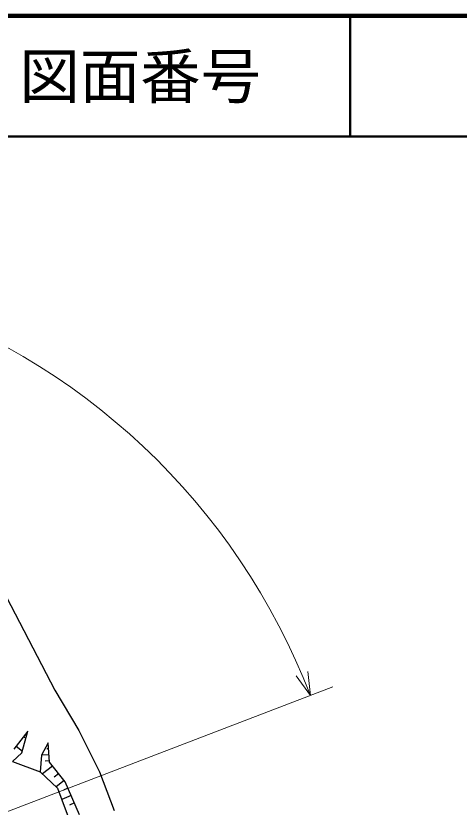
# Model space of a CAD drawing. Units: millimetres, scale not verified. Extents: x 40000 to 680000, y 20000 to 380000.
# Drawn here: x 516329 to 553017, y 314452 to 380000 of the extents above; entities that cross this region are included whole.
import ezdxf
from ezdxf.enums import TextEntityAlignment as Align

# ---------------------------------------------------------------- set-up
doc = ezdxf.new("R2010")
doc.units = ezdxf.units.MM
doc.header["$LTSCALE"] = 1000
for name, color, linetype, lineweight in [('M-BGD', 7, 'Continuous', 25), ('M-STR-HTXT', 7, 'Continuous', 13), ('M-TTL', 2, 'Continuous', 140), ('M-TTL-LINE', 7, 'Continuous', 50)]:
    doc.layers.add(name, color=color, linetype=linetype, lineweight=lineweight)
doc.layers.add('M-TTL-TXT', color=7, linetype='Continuous')
doc.styles.add('ＭＳ ゴシック', font='')
doc.styles.get('ＭＳ ゴシック').set_extended_font_data('MS Gothic')

msp = doc.modelspace()

# ---------------------------------------------------------------- linework, layer by layer
at = {"layer": 'M-BGD'}
for p, q in [((513596, 335604), (519544, 324142)), ((519544, 324142), (521540, 320790)), ((517310, 320743), (516165, 319243)), ((516836, 318950), (517310, 320743)), ((517272, 320693), (517293, 320677)), ((521540, 320790), (523246, 317387)), ((516969, 320296), (517062, 320225)), ((517121, 320495), (517172, 320455)), ((516355, 319492), (516874, 319096)), ((518999, 319794), (518460, 318747)), ((519033, 319296), (518882, 319285)), ((519109, 318171), (518999, 319794)), ((516060, 318227), (516836, 318950)), ((518460, 318747), (518351, 317387)), ((519067, 318797), (518465, 318756)), ((516060, 318227), (518350, 317387)), ((519101, 318290), (518760, 318267)), ((520409, 316543), (519109, 318171)), ((518350, 317387), (519772, 316038)), ((519364, 317852), (518547, 317200)), ((523246, 317387), (524461, 314174)), ((519871, 317217), (519506, 316926)), ((520323, 316650), (519673, 316132)), ((519772, 316038), (521016, 312694)), ((520635, 316025), (520266, 315863)), ((521608, 313806), (520409, 316543)), ((520897, 315428), (520125, 315090)), ((521171, 314803), (520767, 314626))]:
    msp.add_line(p, q, dxfattribs=at)
at = {"layer": 'M-STR-HTXT'}
for p, q in [((539527, 325331), (540703, 323713)), ((540703, 323713), (540494, 325702)), ((502633, 309086), (542570, 324430))]:
    msp.add_line(p, q, dxfattribs=at)
msp.add_arc((488631, 303706), 55784, 21.01712, 123.84281, dxfattribs=at)
at = {"layer": 'M-TTL'}
msp.add_line((680000, 380000), (40000, 380000), dxfattribs=at)
at = {"layer": 'M-TTL-LINE'}
for p, q in [((543997, 380000), (543997, 370000)), ((40000, 370000), (680000, 370000))]:
    msp.add_line(p, q, dxfattribs=at)

# ---------------------------------------------------------------- texts
at = {"layer": 'M-TTL-TXT', "style": 'ＭＳ ゴシック'}
msp.add_text('図面番号', height=3666, dxfattribs=at).set_placement((526622, 375000), align=Align.MIDDLE_CENTER)

doc.saveas('drawing.dxf')
